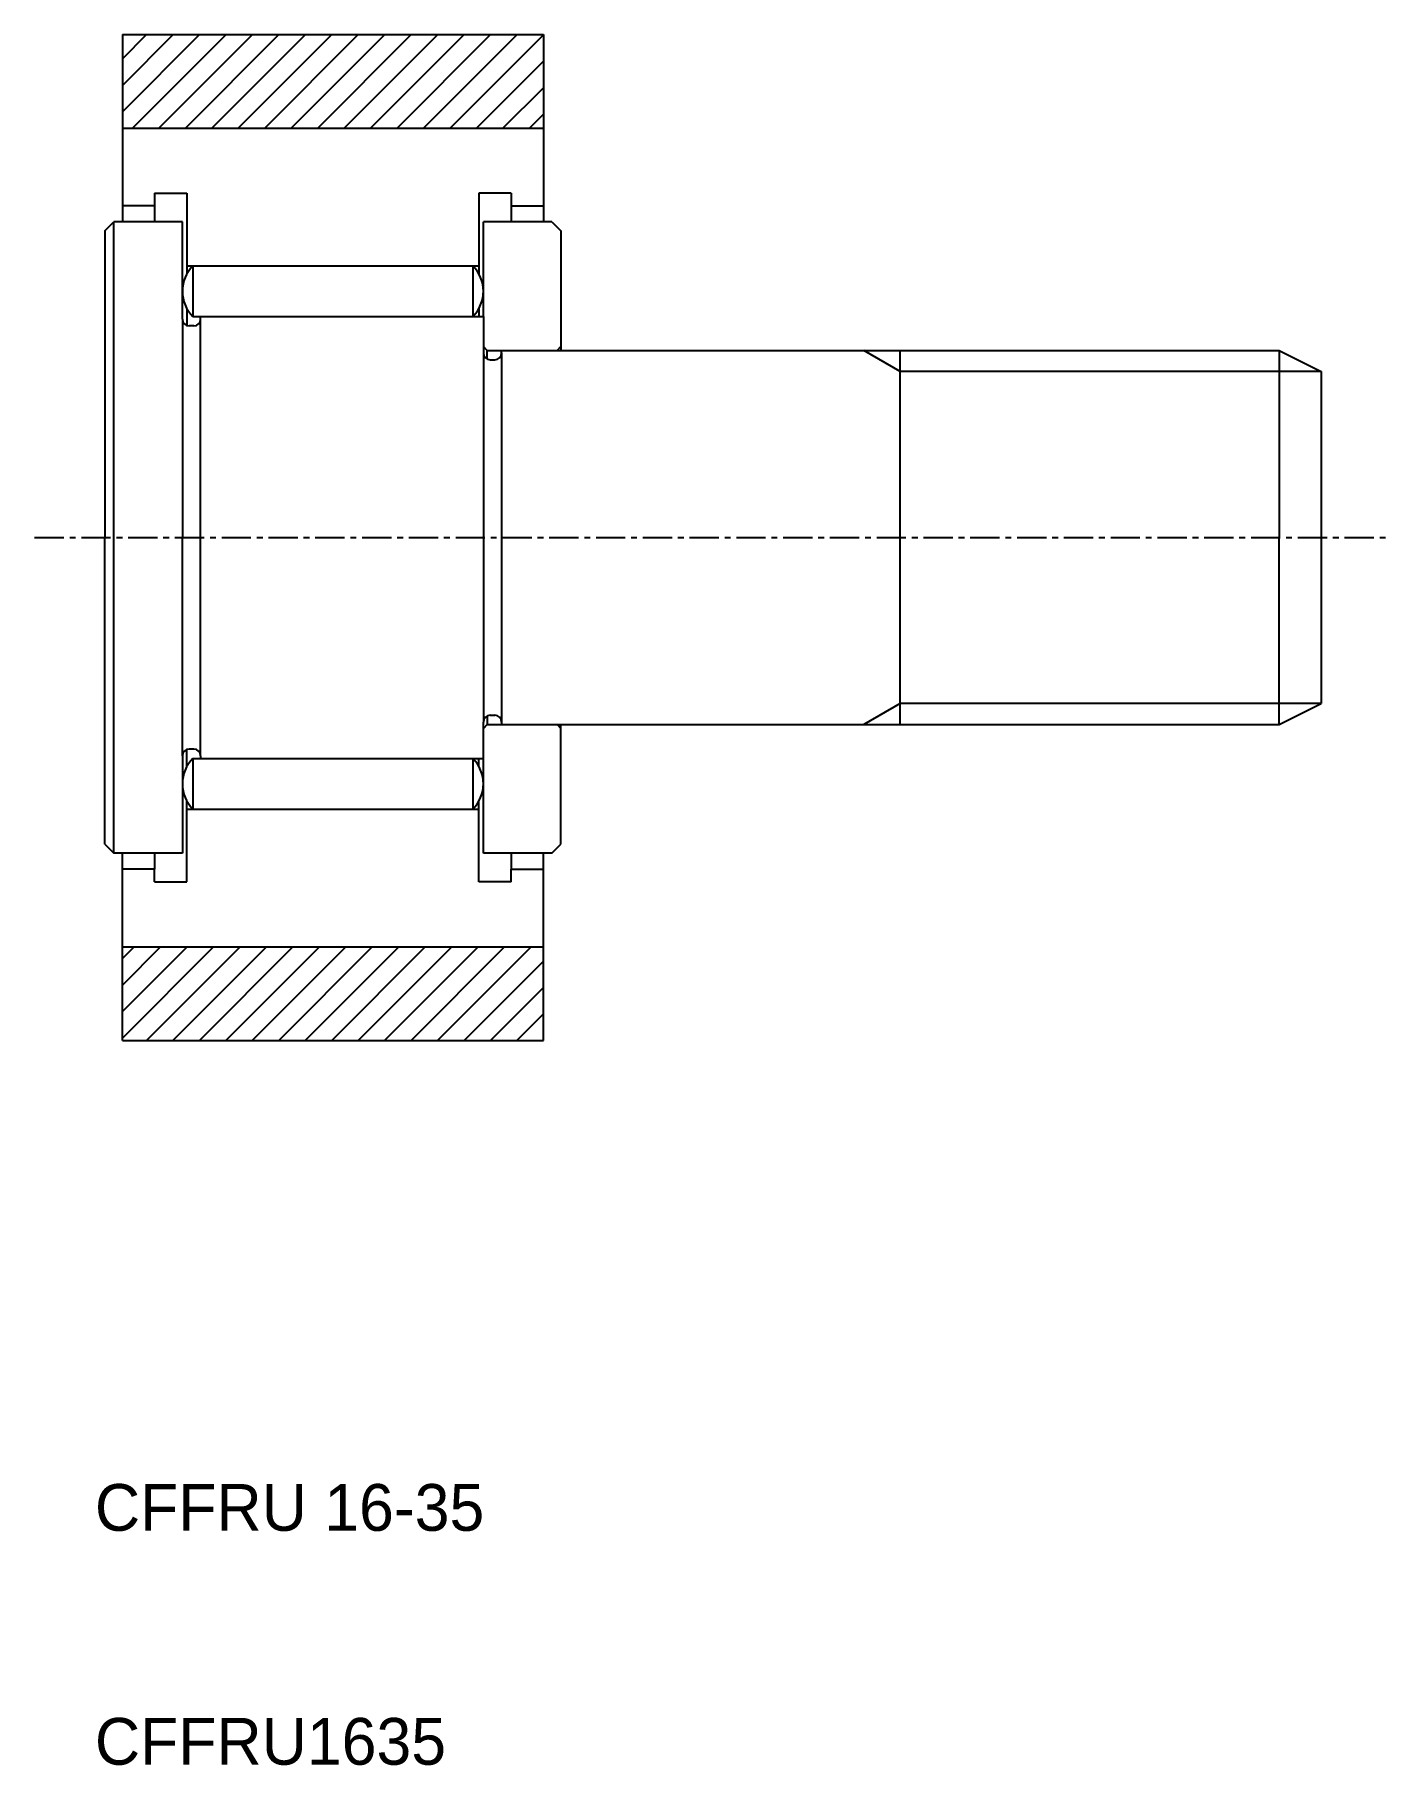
# Model space of a CAD drawing. Extents: x 142.9 to 200.9, y 69.9 to 143.9.
import ezdxf

# ---------------------------------------------------------------- set-up
doc = ezdxf.new("R2010")
doc.units = 0
doc.linetypes.add('CENTER', pattern=[2, 1.25, -0.25, 0.25, -0.25])
doc.layers.get('0').update_dxf_attribs({"linetype": 'CONTINUOUS'})
doc.layers.add('CENTER', color=1, linetype='CENTER')
doc.layers.add('HATCH', color=3, linetype='CONTINUOUS')

msp = doc.modelspace()

# ---------------------------------------------------------------- linework, layer by layer
for p, q in [((146.663, 143.861), (164.663, 143.861)), ((146.663, 143.861), (146.663, 135.861)), ((164.663, 143.861), (164.663, 135.861)), ((146.663, 139.861), (164.663, 139.861)), ((148.043, 137.076), (149.423, 137.076)), ((148.043, 137.076), (148.043, 136.536)), ((149.423, 137.076), (149.423, 133.971)), ((163.283, 137.076), (161.903, 137.076)), ((161.903, 137.076), (161.903, 133.971)), ((163.283, 137.076), (163.283, 136.536)), ((148.043, 136.536), (146.663, 136.536)), ((148.043, 136.536), (148.043, 135.861)), ((163.283, 136.536), (163.283, 135.861)), ((163.283, 136.536), (164.663, 136.536)), ((145.913, 135.471), (146.303, 135.861)), ((145.913, 135.471), (145.913, 122.361)), ((146.303, 108.861), (146.303, 135.861)), ((149.228, 135.861), (146.303, 135.861)), ((149.228, 131.699), (149.228, 135.861)), ((162.098, 131.811), (162.098, 135.861)), ((165.023, 135.861), (162.098, 135.861)), ((165.023, 135.861), (165.413, 135.471)), ((165.413, 135.471), (165.413, 130.361)), ((149.423, 133.971), (149.423, 133.636)), ((149.423, 133.971), (149.678, 133.971)), ((149.678, 133.971), (161.648, 133.971)), ((149.678, 133.971), (149.678, 131.811)), ((161.648, 133.971), (161.648, 131.811)), ((161.648, 133.971), (161.903, 133.971)), ((161.903, 133.971), (161.903, 133.636)), ((149.423, 132.146), (149.423, 131.423)), ((149.678, 131.811), (161.648, 131.811)), ((150.008, 131.699), (150.008, 131.811)), ((161.648, 131.811), (162.098, 131.811)), ((161.903, 132.146), (161.903, 131.811)), ((162.098, 131.811), (162.098, 130.254)), ((149.228, 131.699), (149.228, 122.361)), ((149.716, 131.406), (149.521, 131.406)), ((150.008, 113.024), (150.008, 131.699)), ((162.258, 130.361), (162.098, 130.521)), ((162.098, 130.254), (162.098, 114.469)), ((162.258, 130.361), (162.878, 130.361)), ((162.258, 129.993), (162.258, 130.361)), ((162.878, 130.361), (196.113, 130.361)), ((162.878, 130.254), (162.878, 130.361)), ((162.878, 130.254), (162.878, 114.469)), ((165.253, 130.361), (165.413, 130.521)), ((179.913, 114.361), (179.913, 130.361)), ((196.113, 130.361), (196.113, 122.361)), ((196.113, 130.361), (197.913, 129.461)), ((162.391, 129.961), (162.586, 129.961)), ((197.913, 129.461), (197.913, 115.261)), ((145.913, 109.251), (145.913, 122.361)), ((149.228, 113.024), (149.228, 122.361)), ((196.113, 114.361), (196.113, 122.361)), ((162.258, 114.729), (162.258, 114.361)), ((162.391, 114.761), (162.586, 114.761)), ((196.113, 114.361), (197.913, 115.261)), ((162.098, 114.361), (162.098, 114.469)), ((162.098, 112.911), (162.098, 114.361)), ((162.258, 114.361), (162.098, 114.201)), ((162.258, 114.361), (162.878, 114.361)), ((162.878, 114.469), (162.878, 114.361)), ((162.878, 114.361), (196.113, 114.361)), ((165.253, 114.361), (165.413, 114.201)), ((165.413, 109.251), (165.413, 114.361)), ((149.423, 112.576), (149.423, 113.299)), ((149.716, 113.316), (149.521, 113.316)), ((149.228, 113.024), (149.228, 108.861)), ((149.678, 112.911), (161.648, 112.911)), ((149.678, 112.911), (149.678, 110.751)), ((150.008, 113.024), (150.008, 112.911)), ((161.648, 112.911), (161.648, 110.751)), ((161.648, 112.911), (162.098, 112.911)), ((161.903, 112.576), (161.903, 112.911)), ((162.098, 108.861), (162.098, 112.911)), ((149.423, 110.751), (149.423, 111.086)), ((161.903, 110.751), (161.903, 111.086)), ((149.423, 107.646), (149.423, 110.751)), ((149.423, 110.751), (149.678, 110.751)), ((149.678, 110.751), (161.648, 110.751)), ((161.648, 110.751), (161.903, 110.751)), ((161.903, 107.646), (161.903, 110.751)), ((145.913, 109.251), (146.303, 108.861)), ((149.228, 108.861), (146.303, 108.861)), ((146.663, 100.861), (146.663, 108.861)), ((148.043, 108.861), (148.043, 108.186)), ((165.023, 108.861), (162.098, 108.861)), ((163.283, 108.861), (163.283, 108.186)), ((164.663, 100.861), (164.663, 108.861)), ((165.023, 108.861), (165.413, 109.251)), ((148.043, 108.186), (146.663, 108.186)), ((148.043, 107.646), (148.043, 108.186)), ((163.283, 108.186), (164.663, 108.186)), ((163.283, 107.646), (163.283, 108.186)), ((148.043, 107.646), (149.423, 107.646)), ((163.283, 107.646), (161.903, 107.646)), ((146.663, 104.861), (164.663, 104.861)), ((146.663, 100.861), (164.663, 100.861))]:
    msp.add_line(p, q)
at = {"color": 3}
for p, q in [((179.913, 129.461), (178.354, 130.361)), ((197.913, 129.461), (179.913, 129.461)), ((179.913, 115.261), (178.354, 114.361)), ((197.913, 115.261), (179.913, 115.261))]:
    msp.add_line(p, q, dxfattribs=at)
for centre, radius, start, end in [((150.749, 132.891), 1.521, 134.76027, 225.23973), ((160.577, 132.891), 1.521, 314.76027, 45.23973), ((149.521, 131.699), 0.292, 180, 270), ((149.716, 131.699), 0.292, 270, 0), ((162.391, 130.254), 0.292, 180, 270), ((162.586, 130.254), 0.292, 270, 0), ((162.391, 114.469), 0.292, 90, 180), ((162.586, 114.469), 0.292, 0, 90), ((149.521, 113.024), 0.292, 90, 180), ((149.716, 113.024), 0.292, 0, 90), ((150.749, 111.831), 1.521, 134.76027, 225.23973), ((160.577, 111.831), 1.521, 314.76027, 45.23973)]:
    msp.add_arc(centre, radius, start, end)
at = {"layer": 'CENTER', "color": 1, "linetype": 'CENTER'}
msp.add_line((142.913, 122.361), (200.913, 122.361), dxfattribs=at)
at = {"layer": 'HATCH'}
for p, q in [((146.663, 140.561), (149.963, 143.861)), ((146.663, 141.692), (148.832, 143.861)), ((146.663, 142.824), (147.7, 143.861)), ((147.095, 139.861), (151.095, 143.861)), ((148.226, 139.861), (152.226, 143.861)), ((149.357, 139.861), (153.357, 143.861)), ((150.489, 139.861), (154.489, 143.861)), ((151.62, 139.861), (155.62, 143.861)), ((152.751, 139.861), (156.751, 143.861)), ((153.883, 139.861), (157.883, 143.861)), ((155.014, 139.861), (159.014, 143.861)), ((156.146, 139.861), (160.146, 143.861)), ((157.277, 139.861), (161.277, 143.861)), ((158.408, 139.861), (162.408, 143.861)), ((159.54, 139.861), (163.54, 143.861)), ((160.671, 139.861), (164.663, 143.853)), ((161.802, 139.861), (164.663, 142.722)), ((162.934, 139.861), (164.663, 141.59)), ((164.065, 139.861), (164.663, 140.459)), ((146.663, 100.963), (150.561, 104.861)), ((146.663, 102.094), (149.43, 104.861)), ((146.663, 103.226), (148.298, 104.861)), ((146.663, 104.357), (147.167, 104.861)), ((147.693, 100.861), (151.693, 104.861)), ((148.824, 100.861), (152.824, 104.861)), ((149.955, 100.861), (153.955, 104.861)), ((151.087, 100.861), (155.087, 104.861)), ((152.218, 100.861), (156.218, 104.861)), ((153.349, 100.861), (157.349, 104.861)), ((154.481, 100.861), (158.481, 104.861)), ((155.612, 100.861), (159.612, 104.861)), ((156.744, 100.861), (160.744, 104.861)), ((157.875, 100.861), (161.875, 104.861)), ((159.006, 100.861), (163.006, 104.861)), ((160.138, 100.861), (164.138, 104.861)), ((161.269, 100.861), (164.663, 104.255)), ((162.4, 100.861), (164.663, 103.124)), ((163.532, 100.861), (164.663, 101.993))]:
    msp.add_line(p, q, dxfattribs=at)

# ---------------------------------------------------------------- texts
for s, p in [('CFFRU 16-35', (145.491, 79.895)), ('CFFRU1635', (145.491, 69.895))]:
    msp.add_text(s, height=2).set_placement(p)

doc.saveas('drawing.dxf')
